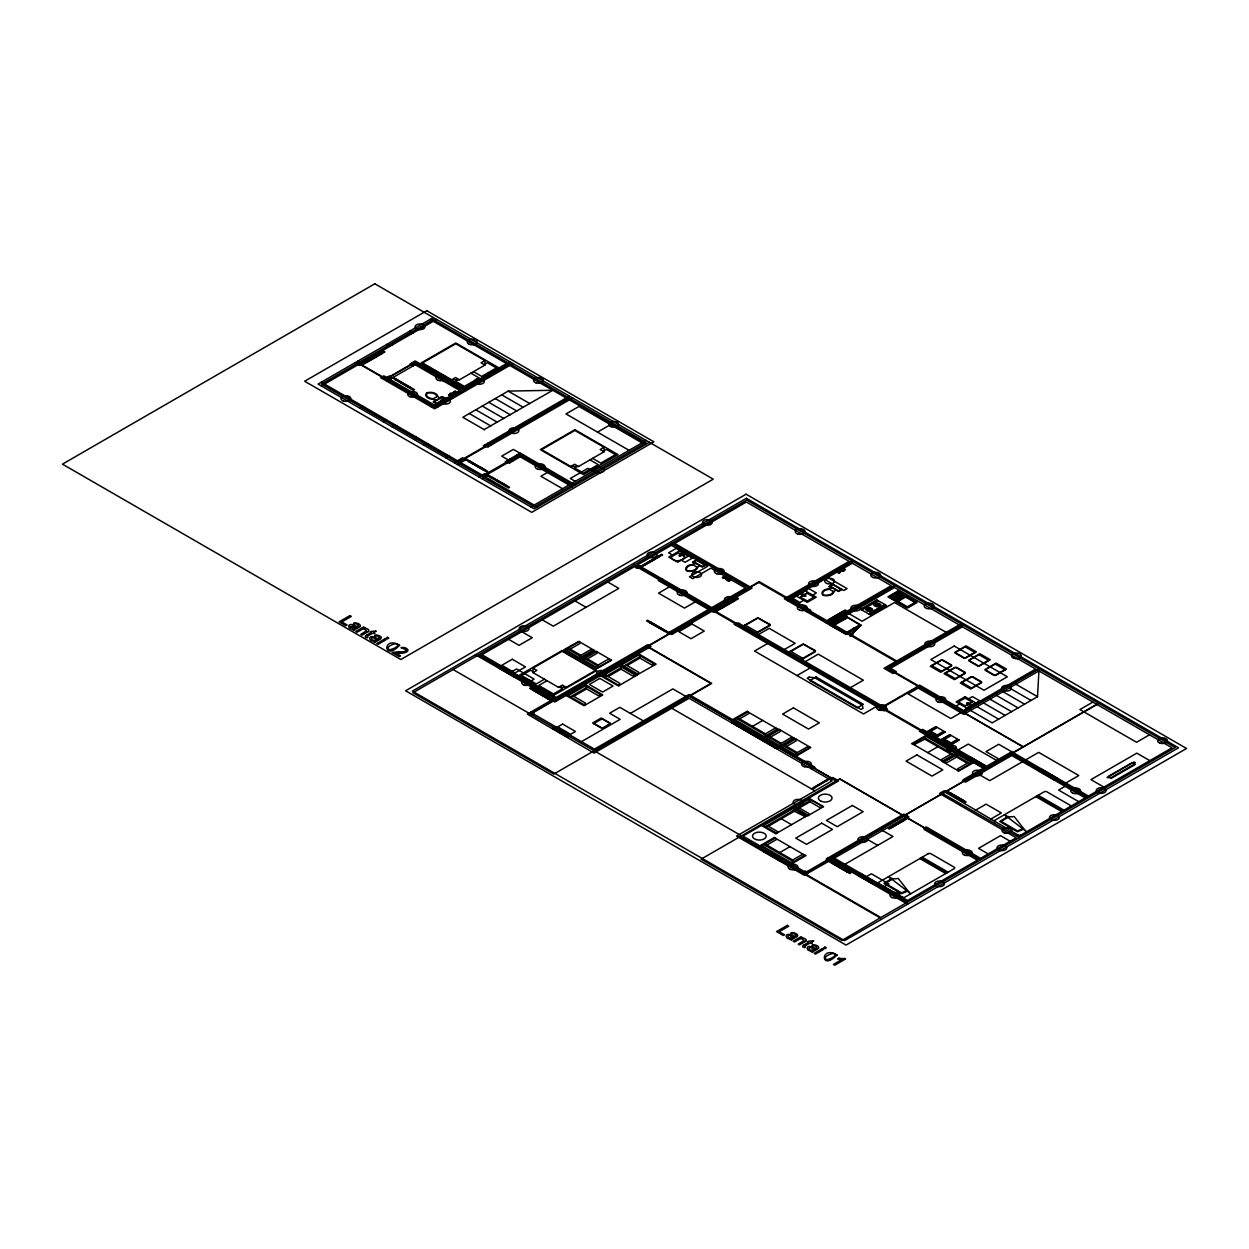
<?xml version="1.0" encoding="UTF-8"?>
<svg xmlns="http://www.w3.org/2000/svg" width="1249" height="1249" viewBox="0 0 1249 1249"><rect width="100%" height="100%" fill="white"/><g stroke="black" fill="none" stroke-linecap="round" stroke-linejoin="round"><path stroke-width="1.5" d="M877.407 604.173L878.796 604.735M970.535 710.416L992.143 722.89L1037.513 696.692L1038.918 670.932L1172.046 747.792L1088.441 796.066L998.732 744.279L986.007 751.617L998.981 759.111M804.028 595.898L805.902 596.054L804.746 595.336M968.318 703.281C965.258 701.204 975.61 707.574 968.272 703.53M869.476 608.856L870.569 609.496M877.11 605.859L878.796 605.141M679.425 555.586L683.234 554.041M387.674 647.825L389.423 646.155A25.964 14.988 0 0 1 391.249 645.062L394.934 643.719A2.654 1.53 0 0 1 397.838 645.514L396.089 647.185A26.775 15.456 0 0 1 394.262 648.278L390.75 649.589A2.748 1.592 0 0 1 387.518 647.809M825.105 957.593L826.838 955.922A25.964 14.988 0 0 1 828.665 954.829L832.349 953.487M867.836 609.403L869.632 608.794M875.939 604.719L877.469 604.079M596.616 651.572L595.679 651.119L581.019 659.597L596.881 668.746L611.62 660.034L597.022 667.669L582.893 659.503L596.616 651.572L610.808 659.737M794.707 738.471L793.771 738.034L780.125 745.918L765.996 737.753L779.641 729.557M808.525 815.503L794.801 807.369L808.93 799.204L823.559 806.776L808.79 798.127M911.567 743.717L926.29 735.224L957.78 753.412L943.12 762.187L957.624 754.49L971.753 762.655L958.108 770.852M884.167 883.121L891.349 878.843M885.728 883.121L892.02 879.358M1000.106 821.186L1007.272 816.908M1001.667 821.186L1007.943 817.424M805.543 596.07L801.733 594.649M966.742 703.093L967.616 703.765M680.627 555.883L680.986 555.664M875.877 605.312L876.845 605.64M699.409 565.485L697.66 567.514A7.556 4.356 0 0 1 687.2 571.043A2.482 1.436 0 0 1 686.294 570.512A7.556 4.356 0 0 1 692.399 564.486L695.896 563.471M835.706 589.856L833.957 591.87A7.556 4.356 0 0 1 823.497 595.398A2.482 1.436 0 0 1 822.576 594.867A7.556 4.356 0 0 1 828.68 588.841L832.193 587.826M801.796 594.181L802.935 594.181M671.275 556.882L678.16 553.01L684.671 556.632M800.359 596.772L806.87 593.15L813.755 597.022M813.739 597.365L807.26 600.972L800.39 597.116L807.166 593.197M853.848 628.263L847.93 633.883L849.882 634.851L860.218 625.577M958.592 701.735L965.102 698.129L971.987 701.985L965.18 705.888L958.592 702.063M971.987 702.313L965.227 705.888M359.962 626.561C362.288 623.376 351.375 621.362 353.857 624.11M854.831 627.654L848.368 633.852L850.038 634.695M367.315 636.334L372.499 633.29L374.872 633.462L373.529 632.681L376.261 631.104L371.25 631.37L370.219 631.963L371.187 632.525L366.691 635.116M804.746 946.102L809.93 943.057L812.287 943.229L810.96 942.464L813.692 940.887L808.665 941.137L807.635 941.73L808.603 942.292L804.106 944.884M749.072 713.382L738.487 719.518M776.269 839.64L765.762 845.714M941.309 759.673L951.894 753.553M452.138 393.388L453.168 393.388M453.09 393.825L452.2 393.81M726.075 578.646L727.105 578.646M727.09 579.052L726.169 579.083M840.655 570.621L841.67 570.621M841.654 571.012L840.733 571.058M838.298 571.433L839.781 572.542M841.014 570.012L843.309 568.529M619.114 685.654L602.736 675.818L619.691 666.029L636.069 675.49L637.24 675.116L619.426 664.671M434.433 401.647L442.115 397.244L444.675 398.415M444.675 398.79L436.838 403.271L434.402 402.116M694.257 561.628L696.817 560.458L704.577 564.923M704.498 565.344L702.016 566.468L694.257 562.003M830.554 585.984L833.114 584.813L840.874 589.278M840.874 589.653L838.313 590.824L830.663 586.421M681.954 554.259C677.817 556.882 687.028 552.776 680.596 555.774L680.018 555.352M770.118 625.421L756.348 633.368M815.488 651.619L801.717 659.566M433.309 317.543L318.073 384.083L534.15 508.827L649.386 442.302M388.642 345.583L411.983 332.109M321.305 385.941L436.541 319.416M366.519 362.272L381.648 353.654M376.855 356.574L363.631 364.208L358.12 360.945M381.975 378.463L385.223 376.589M386.659 377.417L389.313 376.043L413.419 390.266L414.465 389.657L406.674 385.176M386.659 381.164L418.415 362.834M395.277 379.774L396.308 379.181M359.884 408.22L363.116 406.347M363.771 408.22L365.067 407.471M410.312 388.455L411.343 387.861M383.209 419.445L384.505 418.696M451.67 379.79L455.557 377.541L459.445 379.79L484.94 365.067L484.94 360.571L455.776 343.74L422.505 362.944L451.67 379.79L459.445 379.79M484.94 360.571L481.052 362.819L484.94 365.067M383.209 421.694L386.456 419.82M457.712 379.79L455.339 381.164L464.409 386.394L479.101 377.916L470.904 373.17M484.94 364.068L487.313 362.694L496.384 367.94L481.692 376.417L473.496 371.671M392.03 426.783L395.277 424.91M451.201 393.404L449.812 393.56L451.201 393.404A6.417 3.7 0 0 0 452.388 394.231M395.917 426.783L397.213 426.034M452.481 394.184L450.702 395.09L449.671 394.356M453.621 393.404L455.292 392.436M452.809 394.372L451.654 395.262M454.058 393.654L455.729 392.686M431.358 406.971L509.779 361.695M513.027 363.568L434.605 408.845L380.492 377.526L383.849 375.887L437.837 406.971M415.371 438.009L416.666 437.259M415.371 440.257L418.602 438.383M484.128 429.594L552.807 390.281L508.187 391.093L462.817 417.291L484.425 429.75M422.958 444.628L426.206 442.771M426.846 444.628L428.142 443.879M446.299 455.854L447.595 455.104M446.299 458.102L449.531 456.228M454.183 462.661L462.645 457.774L464.706 458.976M569.419 396.12L483.379 445.799L485.455 447.001M464.191 460.459L466.533 459.117L479.881 466.97M572.651 397.994L488.172 446.767L485.705 446.845M457.415 464.534L464.316 460.538L461.084 458.664M468.594 461.506L469.64 460.912M483.644 470.202L484.674 469.593M478.867 476.915L484.487 473.746L486.548 474.932M486.033 476.431L488.375 475.088L501.598 482.723M482.098 478.773L486.095 476.462L482.863 474.604M509.436 463.004L523.425 454.917M490.451 477.477L491.482 476.884M597.506 432.123L610.48 424.644M505.486 486.158L506.516 485.564L491.247 477.009M547.405 472.497L540.911 476.244L562.518 488.718M570.777 466.486L574.665 464.238L578.552 466.486L604.048 451.763L604.048 447.267L574.883 430.437L541.613 449.64L570.777 466.486L578.552 466.486M604.048 447.267L600.16 449.515L604.048 451.763M576.835 466.486L574.446 467.86L583.533 473.09L598.224 464.612L590.012 459.866M604.048 450.764L606.421 449.39L615.507 454.636L600.816 463.114L592.604 458.367M530.919 506.953L646.155 440.429M376.776 639.613L377.26 639.347A15.285 8.821 0 0 1 374.622 638.364M453.309 669.448L478.586 654.851L555.508 699.253L530.232 713.85M635.913 567.577L639.16 565.719M639.285 567.14L661.58 554.259L662.626 554.868L654.46 559.427M639.55 567.28L637.474 568.482L634.367 566.687L481.927 654.695L556.07 697.504M643.672 564.876L658.707 556.195M644.234 565.204L659.378 556.586L658.473 556.055M654.585 559.505L641.361 567.14L639.035 565.781M678.504 549.56L690.65 556.57M690.478 556.929L677.895 549.654M498.694 668.121L501.926 666.248M500.1 668.558L513.058 676.037M500.958 668.309L502.91 667.185M660.284 579.255L658.207 580.457L708.511 609.496L667.825 633.134L654.601 625.499M660.549 579.411L662.876 579.552M696.567 559.786L693.054 561.816L702.266 567.14L705.779 565.11M659.769 581.347L663.016 579.489M694.147 562.456L692.617 562.331L694.585 562.706M511.575 671.806L516.54 668.949L534.15 679.113L529.186 681.985M513.495 675.537L515.431 674.413M669.37 586.889L658.566 593.134L684.483 608.091L695.287 601.862M513.807 676.849L517.055 674.975M532.98 668.121L562.144 651.275L595.414 670.494L566.25 687.325L558.475 687.325L532.98 672.602L532.98 668.121L536.867 670.37L532.98 672.602M569.169 649.73L579.895 643.532L578.974 642.08M579.864 655.897L590.59 649.714L593.119 650.229M544.423 679.222L536.211 683.952L521.52 675.475L530.606 670.245L532.98 671.603M725.357 577.022L722.5 577.663L724.81 577.584M723.265 577.85L725.435 576.601M723.577 578.037L724.592 577.46M547.015 680.721L538.803 685.451L553.494 693.929L562.581 688.699L560.192 687.325M725.013 577.709L722.5 577.413L723.514 576.835L726.293 578.287M532.761 690.166L533.791 689.557M649.667 622.658L650.713 622.064M726.918 577.912L725.435 578.771L726.684 579.489L728.167 578.646M586.406 659.456L597.131 653.274L596.226 651.822M726.293 579.677L727.121 580.161A6.417 3.7 0 0 1 728.308 579.333L727.636 578.943A6.417 3.7 0 0 1 726.293 579.677L727.121 580.161M728.526 579.739L727.527 580.317L730.041 580.613L728.198 579.38M728.745 579.864L727.527 580.566L729.822 580.488M729.447 579.458L730.587 580.036M727.948 580.566L729.713 579.677M728.276 580.754L730.462 579.489M728.604 580.941L730.524 580.082L727.964 578.755M537.804 692.93L529.638 688.371L530.684 687.762L552.979 700.642M558.475 687.325L562.362 685.077L566.25 687.325M597.1 665.639L607.826 659.456L610.355 659.972M547.796 698.847L548.826 698.238M664.718 631.338L665.748 630.745M530.653 714.1L647.325 646.748L710.837 683.422L594.181 750.774L453.106 669.573L412.935 692.758L553.791 774.083L593.962 750.883M715.177 610.886L729.838 602.564M729.697 602.502L737.472 598.006L738.518 598.599L717.254 610.886L714.928 609.528M715.443 611.026L713.366 612.229L711.821 611.323M719.455 608.56L734.599 599.942M720.142 608.95L735.177 600.269M570.465 696.817L587.436 687.028M604.891 677.067L621.846 667.278M623.829 666.014L640.784 656.225M573.728 696.317L586.562 688.902M608.138 676.568L620.987 669.152M627.076 665.514L639.925 658.098M584.313 704.811L585.391 703.062L572.526 695.631M601.269 695.022L598.24 695.646L585.375 688.215M637.661 674.007L638.754 672.259L625.89 664.827M654.617 664.218L651.588 664.843L638.723 657.411M618.723 685.045L619.816 683.297L606.952 675.881M635.679 675.256L632.65 675.896L619.785 668.465M566.062 695.474L584.048 705.716L602.783 694.944L585.11 684.483M655.132 664.484L638.645 654.976L621.674 664.765L638.145 674.288L656.147 664.14L638.458 653.68M636.241 675.537L618.474 685.951L600.488 675.725M552.355 728.589L555.602 726.715M736.176 623.001L734.115 624.203L884.245 710.946L887.477 709.073L738.846 623.267L736.442 623.157M553.76 729.026L566.734 736.504M554.634 728.776L556.57 727.652M735.599 625.14L738.846 623.267M743.374 625.89L757.846 617.74L770.149 624.5M787.557 600.644L852.364 563.237L891.255 585.687L826.448 623.095M745.481 625.234L757.643 618.208M837.205 572.058L839.765 570.731M838.532 571.948L840.202 570.98M841.342 570.2L843.122 569.294M844.23 568.81L842.716 569.685L845.23 569.653L844.012 568.935M842.622 570.98L844.012 570.824L842.622 570.98A6.417 3.7 0 0 0 841.436 570.153M843.715 570.262L845.23 569.403M804.543 595.914L803.045 594.352L804.2 595.554M567.155 736.004L569.107 734.88M803.716 600.301L799.922 602.486L792.147 597.99M812.677 595.133L816.393 592.978L808.618 588.482M567.483 737.316L570.731 735.442M832.864 584.142L829.352 586.171L838.563 591.495L842.076 589.466M830.444 586.811L828.899 586.687L830.882 587.061M593.681 723.624L602.315 718.628M757.472 632.15L769.634 625.14M758.408 634.554L769.212 628.325L795.129 643.297L784.325 649.527M602.533 728.105L610.09 723.749M602.861 728.292L610.418 723.936M581.472 741.656L620.16 719.315L609.621 713.226L619.832 707.324L643.344 720.907M630.386 713.413L672.852 688.902L685.826 696.38M806.573 611.635L809.805 609.762L790.804 598.786M809.836 610.995L810.695 610.496L809.617 609.871M810.055 611.12L808.322 612.119L807.026 611.37M767.511 643.563L754.552 651.041L863.512 713.96L876.486 706.466M830.335 618.833L842.872 611.604M830.71 624.953L845.23 616.569M830.975 625.109L845.495 616.725M832.708 626.092L847.228 617.724M788.759 652.087L803.216 643.938L815.519 650.698M861.872 610.012L878.063 600.66M790.851 651.432L803.013 644.406M889.444 596.46L897.016 592.088M868.57 613.884L884.76 604.532M869.429 613.759L884.542 605.031M875.861 610.308L878.625 608.716M876.47 610.667L879.234 609.075M870.506 614.383L885.635 605.656M904.12 596.944L897.859 600.566L890.615 596.382M898.718 601.066L904.994 597.444M845.136 633.259L859.64 624.89M802.842 658.348L815.004 651.338M805.293 661.627L818.251 654.148L863.356 680.19L850.397 687.668M908.023 606.436L914.299 602.814M908.023 607.186L915.595 602.814M797.018 675.568L809.976 668.074M732.601 719.658L747.324 711.149M748.276 711.696L734.662 719.565L764.279 736.645L777.893 728.792M731.446 722.718L734.677 720.845M732.851 723.155L746.465 731.008M733.709 722.906L735.661 721.781M752.507 726.356L762.717 720.454M746.886 730.509L749.166 729.197M747.324 731.508L760.938 739.377M748.182 731.258L750.134 730.134M764.357 734.443L774.833 728.386L776.535 728.417M761.359 738.877L763.311 737.753M959.201 624.906L884.011 668.309L893.066 673.539L896.314 671.665L890.506 668.309L962.448 626.779M764.107 737.831L779.111 729.307L793.911 737.987M761.796 739.876L775.41 747.729M762.655 739.627L764.607 738.502M769.509 737.706L780.219 731.524L779.314 730.056M780.203 743.889L790.929 737.691L793.443 738.221M774.864 747.792L778.111 745.918M776.16 748.541L779.407 746.668M779.985 746.996L795.191 738.596L810.788 747.558L796.066 756.285M785.59 746.996L796.3 740.798L795.394 739.346M941.309 659.894L930.302 666.263L940.669 672.243L951.691 665.889M931.988 665.733L941.699 660.128M955.032 652.228L966.055 645.874L976.421 651.853L965.415 658.223M955.423 652.462L965.149 646.841M796.284 753.178L807.01 746.98L809.524 747.511M809.961 747.277L796.206 755.192L782.077 747.043L795.722 738.846M941.574 671.275L951.301 665.655M965.024 657.989L974.735 652.384M918.171 688.043L908.085 693.866L950.77 718.503L960.856 712.679M955.048 667.278L944.025 673.633L954.392 679.628L965.415 673.258M945.712 673.117L955.423 667.497M968.865 660.096L979.887 653.727L990.254 659.722L979.232 666.076M969.255 660.315L978.982 654.695M955.298 678.644L965.024 673.039M978.841 665.858L988.568 660.237M810.726 768.494L813.958 766.621L689.058 694.506L594.446 749.135L533.776 714.116M971.3 676.661L960.278 683.031L970.66 689.011L981.667 682.657M961.964 682.5L971.691 676.896M985.133 669.48L996.14 663.11L1006.522 669.105L995.5 675.459M985.523 669.698L995.234 664.093M971.566 688.043L981.277 682.422M995.11 675.241L1004.836 669.636M811.335 788.853L818.142 785.043M818.033 784.981L829.039 778.611L830.991 779.735M814.036 787.416L826.651 780.235M812.193 789.352L832.287 777.503L833.583 778.252M955.953 706.107L959.685 703.968M968.646 698.784L972.425 696.599L980.215 701.095M830.601 779.969L833.848 778.096L838.657 780.875L742.983 836.096L804.294 871.505M966.757 703.374L967.819 703.171M968.162 703.546L969.193 704.811L967.382 703.593M965.29 709.245L977.998 702.063L965.43 709.323M926.883 731.727L935.876 726.606L945.243 731.992L936.407 737.222M796.597 808.4L810.726 800.234M765.434 826.682L795.035 809.602M930.115 731.649L936.547 727.933L936.001 727.059M799.313 807.978L810.008 801.811M768.385 826.229L794.255 811.304M1038.918 670.932L963.744 714.334L916.391 687.012L919.639 685.139L963.744 710.603L1035.671 669.058L894.503 587.561L829.679 624.968L784.31 598.786L849.133 561.363L746.356 502.02L674.679 543.409L752.054 588.092L671.712 634.476L669.636 633.29M912.504 744.263L926.118 736.41L955.719 753.506L942.105 761.359M926.04 738.612L913.925 744.669M936.531 735.349L942.964 731.633L944.478 731.961M776.722 833.208L806.339 816.128M808.119 815.051L809.04 813.599L798.314 807.416M822.264 806.901L819.734 807.416L809.009 801.234M822.716 807.135L807.791 815.8L792.928 807.276M940.778 739.751L949.771 734.631L959.138 740.017L950.302 745.247M759.876 845.854L774.599 837.345M944.01 739.673L950.442 735.958L949.896 735.083M775.551 837.892L761.937 845.76L791.523 862.856L805.152 854.987M927.664 752.601L937.874 746.715M950.427 743.374L956.859 739.658L958.373 739.97M763.888 851.912L767.12 850.038M766.152 852.099L768.088 850.975M779.782 852.552L789.993 846.65M958.17 749.9L968.256 744.076L996.64 760.454M943.057 761.906L957.78 753.412M778.689 859.328L780.625 858.204M957.561 756.519L946.836 762.702L944.306 762.187M779.001 860.639L782.249 858.766M966.664 758.533L969.895 756.66M791.616 860.639L802.092 854.597L803.794 854.628M970.66 757.472L983.619 764.966M968.272 759.095L970.223 757.971M791.366 864.043L806.089 855.534M968.256 762.702L957.53 768.884L958.436 770.336M973.642 762.561L958.654 771.101L943.854 762.421M980.808 766.324L982.76 765.215M1092.859 702.079L1079.901 709.557L1136.574 742.281L1149.533 734.802M981.776 767.261L985.024 765.387M1011.706 751.757L986.554 766.277L922.589 729.354L919.342 731.227L983.306 768.151L963.338 779.673L966.585 781.546L1011.706 755.504L1085.194 797.939L1019.481 835.878L943.463 791.148L939.498 793.443L1016.233 837.751L980.59 858.328L926.227 826.947L924.494 827.946M943.916 791.413L945.212 790.664L958.608 798.657M963.791 779.938L962.495 780.687L965.305 782.061L966.383 781.437M942.854 793.427L1011.347 753.896L1087.817 798.049L1019.34 837.579L942.652 793.552L903.979 815.878L980.449 860.03L1019.122 837.704M946.508 792.912L948.459 791.788L966.164 802.014L965.305 802.514L958.826 798.782M907.648 816.221L804.294 875.237L736.504 836.096L832.162 780.875L689.058 698.253L594.056 753.1L527.297 714.116L647.606 644.812L648.637 645.405M906.993 817.83L888.414 828.555L889.288 829.055L895.767 825.324M903.73 819.937L891.115 827.135L891.88 827.572M907.211 817.954L908.944 816.971L903.854 814.02L826.135 859.047L842.732 868.32M891.677 827.447L904.292 820.265L903.542 819.828M951.051 793.287L950.177 793.786L962.901 800.906M831.584 863.075L832.63 862.481M844.917 864.261L892.957 836.533L882.153 830.288M1022.494 761.734L989.739 780.656L978.935 774.411M1025.71 759.845L1038.668 752.366L1078.793 775.52L1065.819 783.014M962.714 801.015L963.572 800.515L950.848 793.396M846.619 871.755L847.665 871.162L832.396 862.622M924.713 828.071L923.854 828.555L924.931 829.18M927.523 827.697L924.276 829.555L977.342 860.202L907.617 900.467L834.113 858.032M857.626 875.346L860.873 873.473M1038.45 770.945L1041.697 769.072M859.031 875.783L871.989 883.262M1042.447 769.884L1055.405 777.378M859.89 875.533L861.841 874.409M1040.074 771.507L1042.025 770.383M975.297 810.367L986.101 804.137L1001.37 812.958L990.582 819.188M866.4 876.673L871.38 873.8L888.976 883.964L884.011 886.837M872.426 882.762L874.378 881.638M1052.61 778.752L1054.546 777.627M872.754 884.073L875.986 882.2M1053.578 779.673L1056.81 777.815M793.224 937.281L793.708 937A15.285 8.821 0 0 1 791.07 936.016M1065.1 786.339L1058.621 790.071L1078.714 801.671M906.758 890.678L901.513 892.832L885.76 883.683M907.43 891.193L901.513 893.738L884.214 883.683M1022.697 828.743L1017.435 830.897L1001.667 821.701M814.691 949.115L814.192 949.396A4.824 2.779 0 0 1 812.677 950.052C807.806 951.426 807.572 945.712 812.022 948.147A15.285 8.821 0 0 0 814.66 949.131M1023.368 829.242L1017.435 831.803L1000.106 821.701M838.875 958.217L837.595 958.951A11.647 6.713 0 0 0 841.842 959.56L833.395 964.447L834.722 965.212L845.557 958.951L844.699 958.451M805.308 816.705L793.162 810.679M357.479 626.545L357.433 626.576A19.438 11.225 0 0 1 354.544 625.515L353.904 625.265A9.008 5.199 0 0 0 353.045 624.937C347.206 622.564 347.284 629.839 353.436 629.012A4.044 2.326 0 0 0 352.733 629.715L354.123 630.511A4.09 2.357 0 0 1 354.857 629.683A16.971 9.789 0 0 1 355.653 629.168L359.15 627.123A8.134 4.699 0 0 0 359.977 626.576M378.369 638.707L378.306 638.739A19.438 11.225 0 0 1 375.512 637.615L374.965 637.412A9.008 5.199 0 0 0 374.029 637.037C368.283 634.695 368.158 641.939 374.419 641.112A4.044 2.326 0 0 0 373.701 641.814L375.09 642.626A4.09 2.357 0 0 1 375.824 641.799A16.971 9.789 0 0 1 376.62 641.283L380.133 639.223A8.134 4.699 0 0 0 380.945 638.676C383.49 635.71 372.67 633.43 374.825 636.225M794.817 936.36L794.754 936.407A19.438 11.225 0 0 1 791.96 935.282M815.847 948.444L815.816 948.459A19.438 11.225 0 0 1 812.927 947.382M870.178 610.277L869.179 610.464M593.572 649.995L578.771 641.33L563.783 649.855L579.645 659.019L594.383 650.495L593.54 650.011L579.786 657.926L565.656 649.761L579.302 641.58M873.847 604.938L875.081 604.938M879.655 604.938L880.888 604.938M865.744 609.606L866.978 609.606M871.552 609.606L872.786 609.606M945.009 731.836L936.5 736.567L928.007 731.68L936.25 726.793M958.904 739.861L950.395 744.591L941.902 739.689L950.099 734.787M790.695 938.764C785.184 939.919 784.231 932.597 790.461 934.705A9.008 5.199 0 0 1 791.32 935.033L791.928 935.298M398.884 651.744L392.124 652.462L399.258 656.584L400.539 655.834L395.246 652.79A7.4 4.278 0 0 1 397.26 652.712C401.46 654.788 413.903 651.072 404.535 647.528C393.326 647.138 413.762 649.574 402.943 651.837A28.259 16.315 0 0 1 398.884 651.728M969.895 704.998L969.193 704.842M680.268 555.181C677.973 554.603 680.471 557.241 679.44 555.883M601.768 695.287L585.281 685.795L568.326 695.584L584.829 705.185M435.995 400.242L432.482 399.227A7.556 4.356 0 0 1 426.377 393.201A2.482 1.436 0 0 1 427.299 392.67A7.556 4.356 0 0 1 437.759 396.198L439.507 398.212M849.882 634.835L850.678 635.101M637.021 674.835L638.145 674.288M374.591 638.38C370.969 635.741 369.61 641.112 375.231 640.269A4.824 2.779 0 0 0 376.73 639.597M791.054 936.047C787.198 933.409 786.261 938.873 791.694 937.921A4.824 2.779 0 0 0 793.193 937.265M812.896 947.413L812.287 947.148A9.008 5.199 0 0 0 811.444 946.804C805.839 944.494 805.433 951.613 811.834 950.879A4.044 2.326 0 0 0 811.132 951.597L812.521 952.394A4.09 2.357 0 0 1 813.24 951.566A16.971 9.789 0 0 1 814.036 951.051L817.549 949.006A8.134 4.699 0 0 0 818.376 948.459C820.936 945.399 809.852 943.214 812.256 945.993A3.404 1.967 0 0 1 816.877 947.429A2.311 1.343 0 0 1 816.034 948.288M802.451 594.758L804.075 595.554M430.062 319.416L646.155 444.176M641.986 442.833L578.958 406.456L566 413.934L629.028 450.311M898.312 592.088L915.595 602.065M914.299 602.065L897.531 592.385L889.975 596.757L906.727 606.436M896.126 593.197L903.37 597.381M895.908 593.322L903.152 597.506M894.987 593.853L902.449 597.912M894.331 594.227L901.575 598.412M894.112 594.352L901.356 598.536M893.425 594.758L900.67 598.942M893.207 594.883L900.451 599.067M498.976 367.94L455.776 342.991L421.21 362.944L464.409 387.893M892.567 595.258L899.811 599.442M892.348 595.383L899.592 599.567M891.692 595.757L898.937 599.942M891.474 595.882L898.718 600.066M843.793 569.06L844.808 569.653M890.834 596.257L898.078 600.441M842.294 568.576L844.48 569.841M843.153 569.435L844.152 570.028M889.444 597.194L906.727 607.186M840.827 569.903L842.31 570.746L841.045 571.48L839.562 570.621M946.242 632.4L894.503 602.518L862.091 621.237L849.133 613.743M838.985 571.839L840.218 572.542L837.907 572.464M837.283 571.464L839.453 572.729M837.595 571.901L839.141 572.916M964.759 646.623L975.126 652.602M978.591 654.476L988.958 660.471M994.844 663.859L1005.226 669.854M410.031 330.985L413.278 332.858M410.031 333.233L411.327 333.983M1149.798 760.641L1136.84 753.147L1090.955 779.641L1103.929 787.12M508.187 391.093L529.795 403.568M1015.905 684.218L1037.513 696.692M827.744 577.444L847.072 588.622L843.84 590.48L824.496 579.317M955.423 652.759L964.509 657.989M969.255 660.612L978.326 665.858M985.523 669.995L994.594 675.241M968.865 660.846L977.936 666.076M985.133 670.229L994.204 675.459M955.032 652.977L964.119 658.223M501.708 394.84L523.315 407.299M1009.426 687.965L1031.034 700.439M495.228 398.572L516.836 411.046M1002.947 691.696L1024.555 704.171M956.344 667.278L965.415 672.508M972.596 676.661L981.667 681.907M955.953 667.497L965.024 672.743M972.206 676.896L981.277 682.126M942.62 659.894L951.691 665.139M942.23 660.128L951.301 665.358M390.594 344.459L391.889 345.208M488.749 402.319L510.357 414.793M996.468 695.443L1018.076 707.918M386.706 344.459L389.938 346.332M466.361 390.515L415.168 360.961L410.047 364.068L413.419 365.707M806.464 589.731L794.317 596.757M411.936 362.834L463.114 392.389M842.669 611.495L843.528 611.994M411.483 363.1L414.715 364.958M805.761 591.136L816.237 597.178L807.276 602.361L796.8 596.304M945.321 672.883L955.688 678.878M961.574 682.282L971.956 688.261M482.27 406.066L503.878 418.524M989.989 699.19L1011.596 711.665M931.598 665.514L941.965 671.494M455.901 391.921L453.606 391.843L454.823 392.545M456.681 392.358L454.683 391.468M860.78 625.562L845.495 616.132L861.31 625.249L845.745 634.242L829.929 625.109L846.276 633.946M592.885 471.185L587.904 468.313L570.309 478.476L575.274 481.349M454.355 391.655L456.541 392.92M454.043 391.843L455.588 392.982M845.932 618.458L833.224 624.89L834.004 625.343M454.246 393.763L452.762 392.904L451.513 393.622L452.997 394.481M380.742 353.139L381.788 353.732M450.889 394.825L448.594 394.731L450.03 395.324M449.343 394.543L451.529 395.808M475.791 409.797L497.383 422.271M983.509 702.922L1005.102 715.396M978.045 702.344L965.899 709.354M376.73 356.496L384.895 351.937L383.849 351.328L359.743 365.551L354.888 362.819M830.148 618.723L831.007 619.223M445.877 398.603L442.365 396.573L433.138 401.897L436.65 403.927M441.272 397.198L441.927 396.573L440.819 397.463M469.312 413.544L490.904 426.018M829.492 621.346L827.556 620.222L845.261 609.996L846.135 610.496L825.605 622.096L826.9 622.845M977.03 706.669L998.622 719.143M393.201 377.385L406.425 385.02M365.707 361.82L366.738 362.413M396.074 379.321L411.218 387.939M395.511 379.649L410.546 388.33M575.477 484.971L520.193 453.044L505.221 461.771L507.297 462.957M387.627 376.87L390.875 378.728M519.943 453.184L513.386 449.406L501.723 456.135L508.281 459.929M516.945 454.917L572.245 486.845M726.715 578.037L724.701 576.773M487.656 443.333L490.888 445.206M677.864 553.057C694.694 556.679 674.257 565.703 671.322 557.257M484.94 444.894L488.172 446.767M509.436 459.257L512.668 461.131M672.352 554.993L668.574 552.807L676.349 548.311L692.82 557.819L685.03 562.315L681.314 560.161M1041.369 769.259L1056.498 778.002M506.704 460.834L509.951 462.692L507.547 462.817M1038.778 770.758L1053.906 779.485M734.365 599.801L735.411 600.394M758.284 618.208L769.634 624.765M803.653 644.406L815.004 650.963M480.006 466.907L487.781 471.388L486.751 471.997L464.456 459.117M469.405 461.053L484.55 469.671M468.828 461.381L483.863 470.061M501.848 482.863L509.623 487.36L508.593 487.953L486.298 475.088M643.438 564.735L644.468 565.344M719.33 608.482L720.376 609.075M930.708 731.305L937.14 735.005M944.603 739.33L951.035 743.03M929.084 731.055L937.562 735.942M942.979 739.08L951.457 743.967M744.997 624.953L757.956 632.431M790.367 651.151L803.341 658.629M1038.138 795.27L1064.07 810.226M321.305 382.21L537.398 506.953M714.99 609.496L717.316 610.839M1037.357 795.722L1063.289 810.679M969.567 756.847L984.696 765.575M1036.576 796.159L1062.509 811.132M361.82 407.096L385.16 420.57M393.981 425.659L417.307 439.133M424.91 443.504L448.235 456.978M1035.811 796.612L1061.728 811.585M966.976 758.346L982.104 767.073M924.166 737.534L953.768 754.63M955.844 755.536L969.973 763.685M956.562 757.097L967.257 763.264M924.947 739.236L950.801 754.177M912.863 744.061L942.464 761.156M607.998 582.143L618.801 588.373L553.291 626.202L542.488 619.957M670.026 631.713L673.273 633.586M669.901 633.134L647.606 620.253L646.56 620.862L654.335 625.343M650.479 622.189L665.514 630.87M649.808 622.58L664.952 631.198M1010.176 841.248L1000.496 835.659L978.545 848.336L988.224 853.926M575.243 601.05L586.046 607.279M648.902 645.249L650.979 646.451L554.79 701.985L552.714 700.783M646.17 645.483L649.418 647.357M747.917 711.914L777.534 728.994M739.58 718.893L765.434 733.819M770.492 737.129L781.203 743.311M786.589 746.418L797.284 752.601M736.613 718.44L766.23 735.52M767.792 736.723L781.921 744.872M783.872 745.996L798.002 754.162M839.812 779.079L903.542 815.878L804.169 873.254L740.438 836.455L839.812 778.83L903.761 815.753L985.851 768.354L711.259 609.824L647.747 646.498L711.696 683.422L689.667 696.146L836.346 780.828M905.057 817.705L906.993 818.829L895.658 825.261M734.365 721.032L779.079 746.855M813.708 766.777L815.004 767.511L812.193 768.884L811.116 768.26M836.143 780.953L689.448 696.271L594.602 751.024L741.297 835.706M731.773 722.531L776.488 748.354M826.448 780.11L827.322 780.609M813.926 787.354L814.785 787.854M587.405 658.894L598.099 665.061M570.168 649.152L580.863 655.319M671.775 708.23L814.879 790.851M567.452 648.731L581.581 656.896M584.688 658.473L598.817 666.623M922.215 857.204L948.132 872.177M921.434 857.657L947.351 872.614M920.654 858.094L946.57 873.067M919.873 858.547L945.805 873.519M521.785 631.682L532.246 637.724L519.038 645.343L508.577 639.316M866.868 839.109L877.672 845.354M806.698 816.331L793.084 808.462L763.467 825.558L777.081 833.411M781.328 818.766L791.538 824.668M610.418 723.312L601.237 718.003L592.604 722.999L601.784 728.292M602.002 718.815L610.09 723.499M501.614 666.435L516.727 675.163M860.545 873.66L875.674 882.387M499.022 667.934L514.135 676.661M553.104 699.221L556.351 701.079M857.954 875.159L873.082 883.886M475.447 654.695L552.823 699.378M827.572 858.063L907.617 904.198M594.009 723.436L602.112 728.105M533.557 689.698L548.592 698.378M842.997 868.461L850.772 872.957L849.742 873.551L828.477 861.279M532.886 690.088L548.03 698.706M537.679 693.008L550.903 700.642M767.308 825.605L777.877 831.74M831.818 862.95L846.853 871.63M761.422 825.464L776.129 833.957M775.192 838.095L804.793 855.206M766.855 845.073L792.693 860.015M763.888 844.621L793.49 861.716M531.98 712.757L534.057 713.96L532.496 714.85L529.389 713.054M530.684 712.305L531.715 712.914M555.274 726.902L570.403 735.63M808.259 872.957L805.402 871.006L803.841 871.911L806.963 873.707M529.779 712.679L533.011 714.553M766.792 850.226L781.921 858.953M552.683 728.401L567.811 737.129M764.201 851.724L779.329 860.452M804.856 946.648C806.838 947.757 801.764 948.038 802.732 945.852A9.336 5.386 0 0 1 804.137 944.915M367.44 636.881C369.376 638.27 364.255 638.067 365.317 636.084A9.336 5.386 0 0 1 366.722 635.148M791.288 933.877C788.915 930.911 799.75 933.518 797.424 936.297A8.134 4.699 0 0 1 796.565 936.891L793.068 938.951A16.971 9.789 0 0 0 792.272 939.451A4.09 2.357 0 0 0 791.554 940.294L790.164 939.482A4.044 2.326 0 0 1 790.867 938.78M1026.694 831.803L1004.43 814.723A7.447 4.293 0 0 0 1014.094 816.44L1025.413 830.819M910.771 893.738L888.492 876.673A7.447 4.293 0 0 0 898.172 878.375L909.475 892.754M1070.112 806.745A1.827 1.062 0 0 0 1070.112 805.246L1046.787 791.772A1.827 1.062 0 0 0 1044.195 791.772L994.938 820.218A1.827 1.062 0 0 0 994.938 821.701M1020.855 835.175A1.827 1.062 0 0 1 1018.263 835.175M843.45 570.496A6.417 3.7 0 0 1 842.013 569.809M450.374 393.888A6.417 3.7 0 0 1 451.81 394.575M852.692 634.133A3.06 1.764 0 0 1 850.928 635.882M852.521 634.305A2.873 1.655 0 0 1 851.1 635.725M353.748 623.969A3.404 1.967 0 0 1 358.494 625.562A2.311 1.343 0 0 1 357.636 626.405M368.221 631.526A8.353 4.824 0 0 1 367.331 632.103L362.116 635.132L360.789 634.367L366.66 630.745L364.021 628.934A1.905 1.093 0 0 0 363.412 628.965L362.257 629.309A7.681 4.434 0 0 0 361.367 629.761L357.089 632.228L355.762 631.463L363.584 626.936L364.77 627.638L363.927 628.247A4.012 2.311 0 0 1 367.034 628.747A3.825 2.217 0 0 1 368.455 631.588M374.731 636.084A3.404 1.967 0 0 1 379.462 637.661M379.509 637.677A2.311 1.343 0 0 1 378.619 638.504M791.179 933.737A3.404 1.967 0 0 1 795.91 935.329M795.956 935.345A2.311 1.343 0 0 1 795.067 936.172M805.636 941.293A8.353 4.824 0 0 1 804.762 941.871L799.547 944.9L798.22 944.135L804.091 940.513L801.577 938.717A1.905 1.093 0 0 0 800.843 938.748L799.688 939.076A7.681 4.434 0 0 0 798.782 939.529L794.505 941.996L793.177 941.231L800.999 936.719L802.201 937.406L801.358 938.015A4.012 2.311 0 0 1 804.465 938.514A3.825 2.217 0 0 1 805.87 941.356M824.949 957.577A2.748 1.592 0 0 0 828.212 959.451L831.693 958.045A26.775 15.456 0 0 0 833.52 956.953L835.253 955.282A2.654 1.53 0 0 0 832.334 953.393M844.73 958.514A9.43 5.449 0 0 1 838.938 958.124M349.954 626.592L354.263 628.153A4.824 2.779 0 0 0 355.762 627.498L356.293 627.232A15.285 8.821 0 0 1 353.654 626.249L349.954 626.592M399.618 645.233C383.505 662.36 381.851 635.148 399.618 645.233M837.049 955.001C819.844 972.3 820.39 944.478 837.049 955.079M801.546 594.305L802.764 593.915L801.561 594.243M1135.029 762.546L1134.498 764.138L1110.829 777.815L1107.051 777.534L1134.014 761.968L1135.029 762.546M860.748 625.296L850.116 635.928L860.748 625.296M880.202 917.906L841.967 940.466L701.111 859.14L739.783 836.83L880.202 917.906M374.841 283.788L62.45 464.144L400.851 659.519L713.241 479.163L374.841 283.788M426.799 310.72L304.647 381.242L531.746 512.34L653.898 441.818L426.799 310.72M357.823 363.116L321.524 384.067L457.196 462.395L568.904 397.916L509.92 363.865L434.527 407.393L357.823 363.116M433.216 319.588L358.26 362.866L385.879 378.806L414.606 362.226L463.254 390.297L509.483 363.615L433.216 319.588M414.637 362.741L386.347 379.072L434.527 406.893L462.817 390.547L414.637 362.741M436.869 396.698L433.356 398.728A7.041 4.059 0 0 1 426.705 393.685A2.482 1.436 0 0 1 428.142 392.857A7.041 4.059 0 0 1 436.869 396.698M450.093 394.106L448.594 394.981L451.108 394.7L450.093 394.106M455.12 391.218L453.606 392.092L456.119 391.796L455.12 391.218M569.56 398.275L457.852 462.77L481.614 476.493L520.068 454.293L572.791 484.721L646.045 442.427L569.56 398.275M520.287 455.417L482.692 477.118L534.322 506.922L571.917 485.221L520.287 455.417M574.883 429.687L540.317 449.64L583.533 474.589L618.099 454.636L574.883 429.687M349.892 615.601L339.088 621.83L345.832 625.733L347.113 625L341.789 621.924L351.312 616.428L349.892 615.601M384.567 639.051L376.745 643.578L378.072 644.343L385.894 639.816L384.567 639.051M387.533 637.333L386.019 638.223L387.346 638.988L388.861 638.098L387.533 637.333M746.09 494.198L405.597 690.775L846.057 945.071L1186.55 748.494L746.09 494.198M746.356 498.289L412.357 691.119L844.527 940.622L1178.525 747.792L746.356 498.289M633.93 565.173L479.241 654.476L556.148 698.878L710.837 609.574L633.93 565.173M671.509 543.471L634.789 564.673L711.696 609.075L748.432 587.873L671.509 543.471M746.699 500.068L672.165 543.096L749.072 587.498L759.22 581.644L787.744 598.099L852.13 560.926L746.699 500.068M671.431 545.282L637.599 564.813L711.743 607.623L745.575 588.092L710.978 568.108L692.695 578.662L689.448 576.788L707.73 566.234L671.431 545.282M679.269 550.996L668.793 557.054L677.754 562.222L688.23 556.18L679.269 550.996M512.262 659.269L501.801 665.295L515.025 672.93L525.47 666.888L512.262 659.269M562.144 650.526L518.928 675.475L553.494 695.428L596.71 670.494L562.144 650.526M758.799 582.393L712.133 609.325L881.716 707.246L918.015 686.279L886.478 668.074L896.844 662.095L758.799 582.393M692.071 624.032L678.816 631.682L690.994 638.723L704.249 631.057L692.071 624.032M599.832 678.394L589.372 684.436L602.58 692.071L613.04 686.029L599.832 678.394M562.612 724.077L557.757 726.871L570.59 734.287L575.446 731.477L562.612 724.077M852.989 561.426L788.603 598.599L830.085 622.548L894.471 585.375L852.989 561.426M806.932 589.762L794.348 597.022L807.073 589.84M839.203 571.714L837.689 572.588L840.218 572.292L839.203 571.714M894.893 585.625L830.523 622.798L897.703 661.595L962.089 624.422L894.893 585.625M876.767 599.91L860.577 609.278L870.288 614.883L886.493 605.531L876.767 599.91M897.656 591.214L887.945 596.819L907.383 608.044L917.109 602.44L897.656 591.214M809.196 677.13L807.182 678.285L861.107 709.416L863.121 708.261L862.075 705.061L814.723 677.739L809.196 677.13M816.034 676.974L809.82 680.564L857.173 707.902L863.387 704.311L816.034 676.974M793.412 707.855L782.608 714.1L808.54 729.073L819.344 722.828L793.412 707.855M962.948 624.922L887.992 668.199L963.822 711.977L1038.778 668.699L962.948 624.922M954.236 646.045L930.833 659.55L983.993 690.26L1007.334 676.786L954.236 646.045M918.671 686.653L882.372 707.621L986.71 767.854L1023.009 746.902L918.671 686.653M965.087 696.723L956.11 701.907L966.585 707.949L975.563 702.781L965.087 696.723M1038.996 668.824L963.604 712.352L1023.228 746.777L1098.62 703.249L1038.996 668.824M916.875 754.896L906.071 761.125L931.988 776.097L942.792 769.852L916.875 754.896M821.701 823.169L795.769 838.126L806.573 844.371L832.505 829.398L821.701 823.169M852.364 805.464L826.432 820.421L837.236 826.666L863.168 811.694L852.364 805.464M1098.839 703.374L1012.205 753.397L1088.691 797.549L1175.325 747.527L1098.839 703.374M903.979 816.128L831.381 858.032L907.648 902.075L980.231 860.155L903.979 816.128M831.381 858.531L805.027 873.754L880.857 917.531L907.211 902.324L831.381 858.531M787.307 925.368L776.519 931.598L783.264 935.501L784.528 934.767L779.22 931.692L788.744 926.196L787.307 925.368M928.257 853.707L878.999 882.153A1.827 1.062 0 0 0 878.999 883.652L902.34 897.11A1.827 1.062 0 0 0 904.932 897.11L954.189 868.679A1.827 1.062 0 0 0 954.189 867.181L930.848 853.707A1.827 1.062 0 0 0 928.257 853.707M1132.047 762.733L1108.378 776.394L1111.485 778.189L1135.154 764.529L1132.047 762.733M821.983 948.818L814.161 953.346L815.488 954.111L823.31 949.583L821.983 948.818M824.964 947.101L823.434 947.991L824.762 948.756L826.292 947.866L824.964 947.101M833.083 591.37L829.57 589.341A7.041 4.059 0 0 0 822.904 594.383A2.482 1.436 0 0 0 824.356 595.211A7.041 4.059 0 0 0 833.083 591.37M696.786 567.015L693.273 564.985A7.041 4.059 0 0 0 686.607 570.028A2.482 1.436 0 0 0 688.058 570.855A7.041 4.059 0 0 0 696.786 567.015M535.946 382.834A4.949 2.857 0 0 0 543.362 380.367A4.949 2.857 0 0 0 535.946 377.885A4.949 2.857 0 0 0 535.946 382.834M755.91 839.531A6.854 3.966 0 0 0 766.199 836.096A6.854 3.966 0 0 0 755.91 832.661A6.854 3.966 0 0 0 755.91 839.531M821.358 801.358A6.854 3.966 0 0 0 832.037 798.361A6.854 3.966 0 0 0 822.201 794.52A6.854 3.966 0 0 0 821.358 801.358M867.977 610.808A2.451 1.405 0 0 0 871.708 609.653A2.451 1.405 0 0 0 868.102 608.372A2.451 1.405 0 0 0 867.977 610.808M867.665 611.12A3.06 1.764 0 0 0 872.317 609.668A3.06 1.764 0 0 0 867.821 608.06A3.06 1.764 0 0 0 867.665 611.12M875.752 606.436A3.06 1.764 0 0 0 880.42 604.984A3.06 1.764 0 0 0 875.924 603.376A3.06 1.764 0 0 0 875.752 606.436M876.08 606.14A2.451 1.405 0 0 0 879.811 604.984A2.451 1.405 0 0 0 876.205 603.689A2.451 1.405 0 0 0 876.08 606.14M790.305 869.413A4.949 2.857 0 0 0 798.017 867.259A4.949 2.857 0 0 0 790.914 864.48A4.949 2.857 0 0 0 790.305 869.413M860.327 842.029A4.949 2.857 0 0 0 867.743 839.562A4.949 2.857 0 0 0 860.327 837.08A4.949 2.857 0 0 0 860.327 842.029M795.301 804.559A4.949 2.857 0 0 0 803.013 802.389A4.949 2.857 0 0 0 795.91 799.625A4.949 2.857 0 0 0 795.301 804.559M936.734 886.212A4.949 2.857 0 0 0 944.447 884.042A4.949 2.857 0 0 0 937.343 881.279A4.949 2.857 0 0 0 936.734 886.212M999.106 850.194A4.949 2.857 0 0 0 1006.803 848.04A4.949 2.857 0 0 0 999.715 845.261A4.949 2.857 0 0 0 999.106 850.194M1051.627 819.875A4.949 2.857 0 0 0 1059.339 817.705A4.949 2.857 0 0 0 1052.236 814.941A4.949 2.857 0 0 0 1051.627 819.875M1098.371 792.896A4.949 2.857 0 0 0 1106.068 790.726A4.949 2.857 0 0 0 1098.979 787.963A4.949 2.857 0 0 0 1098.371 792.896M892.067 897.594A4.949 2.857 0 0 0 899.78 895.439A4.949 2.857 0 0 0 892.692 892.66A4.949 2.857 0 0 0 892.067 897.594M964.431 855.112A4.949 2.857 0 0 0 972.144 852.958A4.949 2.857 0 0 0 965.055 850.179A4.949 2.857 0 0 0 964.431 855.112M1004.196 832.864A4.949 2.857 0 0 0 1011.909 830.71A4.949 2.857 0 0 0 1004.821 827.931A4.949 2.857 0 0 0 1004.196 832.864M1072.86 793.224A4.949 2.857 0 0 0 1080.572 791.07A4.949 2.857 0 0 0 1073.469 788.291A4.949 2.857 0 0 0 1072.86 793.224M1159.759 743.061A4.949 2.857 0 0 0 1167.456 740.891A4.949 2.857 0 0 0 1160.368 738.128A4.949 2.857 0 0 0 1159.759 743.061M974.595 775.395A4.949 2.857 0 0 0 982.292 773.225A4.949 2.857 0 0 0 975.204 770.461A4.949 2.857 0 0 0 974.595 775.395M804.059 766.652A4.949 2.857 0 0 0 811.475 764.185A4.949 2.857 0 0 0 804.059 761.703A4.949 2.857 0 0 0 804.059 766.652M878.968 710.041A4.949 2.857 0 0 0 886.4 707.574A4.949 2.857 0 0 0 878.968 705.107A4.949 2.857 0 0 0 878.968 710.041M948.772 750.384A4.949 2.857 0 0 0 956.469 748.213A4.949 2.857 0 0 0 949.381 745.45A4.949 2.857 0 0 0 948.772 750.384M938.061 701.922A4.949 2.857 0 0 0 945.774 699.752A4.949 2.857 0 0 0 938.67 696.989A4.949 2.857 0 0 0 938.061 701.922M1013.642 658.285A4.949 2.857 0 0 0 1021.354 656.131A4.949 2.857 0 0 0 1014.25 653.352A4.949 2.857 0 0 0 1013.642 658.285M1003.743 690.588A4.949 2.857 0 0 0 1011.456 688.418A4.949 2.857 0 0 0 1004.352 685.654A4.949 2.857 0 0 0 1003.743 690.588M927.304 646.389A4.949 2.857 0 0 0 934.736 643.922A4.949 2.857 0 0 0 927.304 641.44A4.949 2.857 0 0 0 927.304 646.389M853.27 610.574A4.949 2.857 0 0 0 860.702 608.091A4.949 2.857 0 0 0 853.27 605.624A4.949 2.857 0 0 0 853.27 610.574M926.664 608.466A4.949 2.857 0 0 0 934.096 605.984A4.949 2.857 0 0 0 926.664 603.517A4.949 2.857 0 0 0 926.664 608.466M872.926 577.491A4.949 2.857 0 0 0 880.623 575.336A4.949 2.857 0 0 0 873.535 572.557A4.949 2.857 0 0 0 872.926 577.491M826.838 583.47A4.949 2.857 0 0 0 834.551 581.3A4.949 2.857 0 0 0 827.447 578.537A4.949 2.857 0 0 0 826.838 583.47M799.782 610.277A4.949 2.857 0 0 0 807.213 607.81A4.949 2.857 0 0 0 799.782 605.343A4.949 2.857 0 0 0 799.782 610.277M811.023 586.171A4.949 2.857 0 0 0 818.438 583.689A4.949 2.857 0 0 0 811.023 581.222A4.949 2.857 0 0 0 811.023 586.171M797.705 534.01A4.949 2.857 0 0 0 805.121 531.543A4.949 2.857 0 0 0 797.705 529.061A4.949 2.857 0 0 0 797.705 534.01M704.889 524.892A4.949 2.857 0 0 0 712.305 522.425A4.949 2.857 0 0 0 704.889 519.959A4.949 2.857 0 0 0 704.889 524.892M716.801 573.806A4.949 2.857 0 0 0 724.217 571.339A4.949 2.857 0 0 0 716.801 568.857A4.949 2.857 0 0 0 716.801 573.806M679.675 595.242A4.949 2.857 0 0 0 687.091 592.775A4.949 2.857 0 0 0 679.675 590.293A4.949 2.857 0 0 0 679.675 595.242M726.559 601.815A4.949 2.857 0 0 0 734.271 599.661A4.949 2.857 0 0 0 727.168 596.881A4.949 2.857 0 0 0 726.559 601.815M694.179 577.1A4.949 2.857 0 0 0 701.595 574.634A4.949 2.857 0 0 0 694.179 572.151A4.949 2.857 0 0 0 694.179 577.1M649.527 557.273A4.949 2.857 0 0 0 656.943 554.806A4.949 2.857 0 0 0 649.527 552.339A4.949 2.857 0 0 0 649.527 557.273M598.646 675.678A4.949 2.857 0 0 0 606.358 673.508A4.949 2.857 0 0 0 599.255 670.744A4.949 2.857 0 0 0 598.646 675.678M521.301 631.01A4.949 2.857 0 0 0 529.014 628.856A4.949 2.857 0 0 0 521.91 626.092A4.949 2.857 0 0 0 521.301 631.01M524.08 685.077A4.949 2.857 0 0 0 531.496 682.61A4.949 2.857 0 0 0 524.08 680.127A4.949 2.857 0 0 0 524.08 685.077M469.405 344.365A4.949 2.857 0 0 0 477.118 342.21A4.949 2.857 0 0 0 470.014 339.431A4.949 2.857 0 0 0 469.405 344.365M476.65 383.802A4.949 2.857 0 0 0 484.362 381.632A4.949 2.857 0 0 0 477.259 378.869A4.949 2.857 0 0 0 476.65 383.802M417.275 329.174A4.949 2.857 0 0 0 424.988 327.019A4.949 2.857 0 0 0 417.884 324.24A4.949 2.857 0 0 0 417.275 329.174M438.399 380.414A4.949 2.857 0 0 0 445.815 377.947A4.949 2.857 0 0 0 438.399 375.481A4.949 2.857 0 0 0 438.399 380.414M409.813 396.698A4.949 2.857 0 0 0 417.525 394.543A4.949 2.857 0 0 0 410.437 391.78A4.949 2.857 0 0 0 409.813 396.698M443.005 403.755A4.949 2.857 0 0 0 450.421 401.288A4.949 2.857 0 0 0 443.005 398.821A4.949 2.857 0 0 0 443.005 403.755M511.481 433.138A4.949 2.857 0 0 0 518.913 430.671A4.949 2.857 0 0 0 511.481 428.188A4.949 2.857 0 0 0 511.481 433.138M596.757 472.434A4.949 2.857 0 0 0 604.173 469.952A4.949 2.857 0 0 0 596.757 467.485A4.949 2.857 0 0 0 596.757 472.434M537.616 469.156A4.949 2.857 0 0 0 545.032 466.689A4.949 2.857 0 0 0 537.616 464.206A4.949 2.857 0 0 0 537.616 469.156M611.136 426.721A4.949 2.857 0 0 0 618.552 424.238A4.949 2.857 0 0 0 611.136 421.772A4.949 2.857 0 0 0 611.136 426.721M343.085 400.882A4.949 2.857 0 0 0 350.782 398.728A4.949 2.857 0 0 0 343.694 395.949A4.949 2.857 0 0 0 343.085 400.882"/></g></svg>
